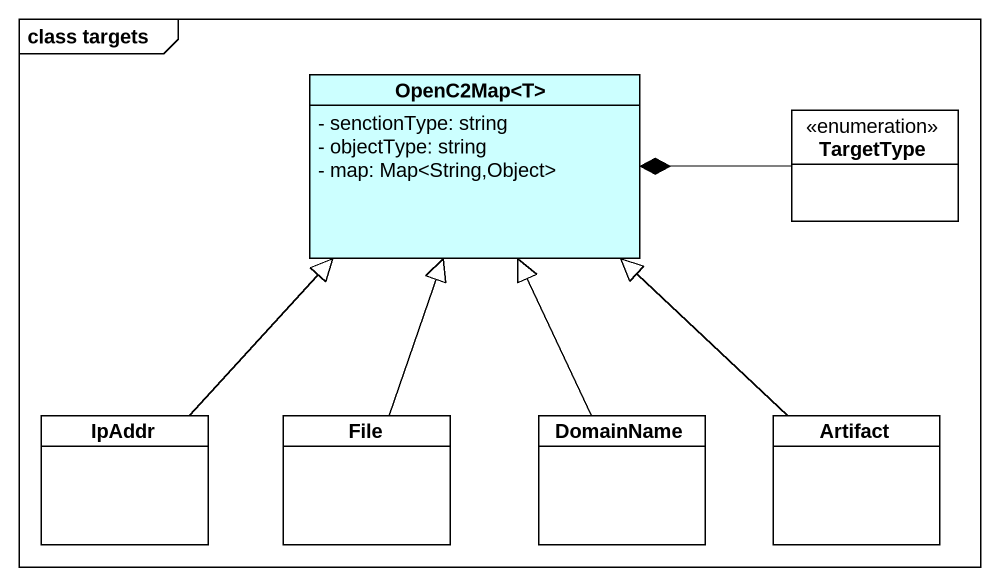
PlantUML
@startuml
mainframe class targets
hide circle
hide empty members
skinparam classAttributeIconSize 0
class "OpenC2Map<T>" as OpenC2Map_T #CCFFFF {
  - senctionType: string
  - objectType: string
  - map: Map<String,Object>
}
enum TargetType
class IpAddr
class "File" as File_
class DomainName
class "Artifact" as Artifact_
TargetType -left-* OpenC2Map_T
IpAddr -up-|> OpenC2Map_T
File_ -up-|> OpenC2Map_T
DomainName -up-|> OpenC2Map_T
Artifact_ -up-|> OpenC2Map_T
@enduml
